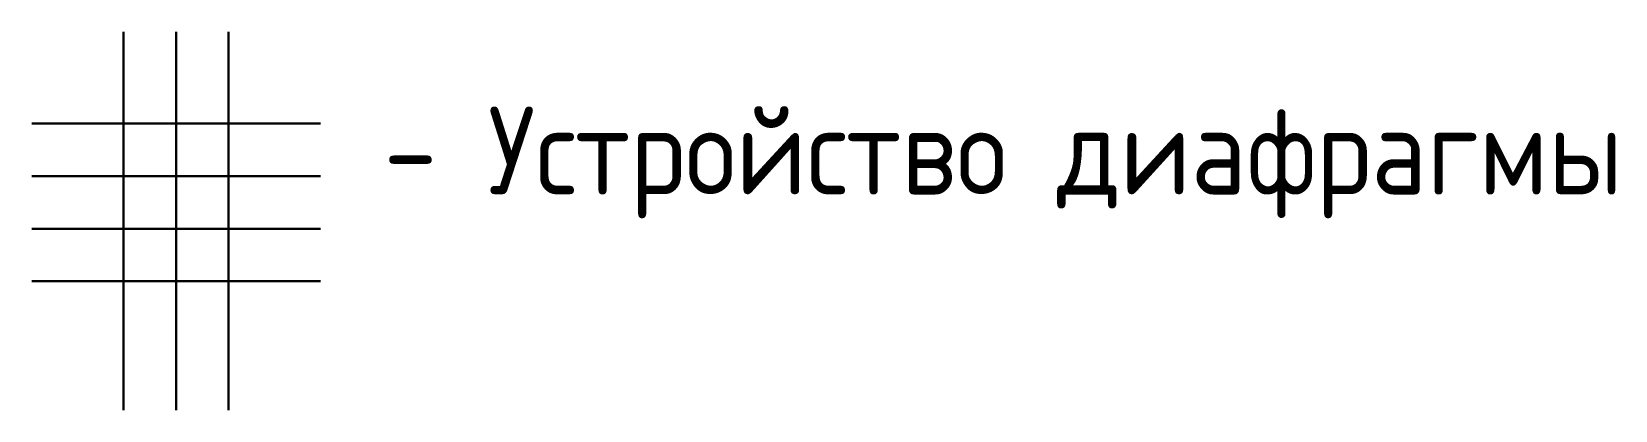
# Paper-space layout '№1в' of a CAD drawing. Header units: millimetres. Extents: x -384 to 3377, y -880 to 482.
# Drawn here: x -384.21 to -335.73, y 9.77 to 21.35 of the extents above; entities that cross this region are included whole.
import ezdxf

# ---------------------------------------------------------------- set-up
doc = ezdxf.new("R2010")
doc.units = ezdxf.units.MM
doc.layers.add('5) Арматура', color=6, linetype='Continuous')
doc.layers.add('Условные обозначения', color=90, linetype='Continuous')
doc.styles.add('СПДС', font='isocpeur.ttf', dxfattribs={"width": 0.9})

psp = doc.layouts.new('№1в')

# ---------------------------------------------------------------- linework, layer by layer
at = {"layer": '5) Арматура', "lineweight": 30}
for points in [[(-381.398, 21.352), (-381.398, 9.767)], [(-379.791, 21.352), (-379.791, 9.767)], [(-378.183, 21.352), (-378.183, 9.767)], [(-384.211, 18.539), (-376.576, 18.539), (-375.37, 18.539)], [(-384.211, 16.932), (-376.576, 16.932), (-375.37, 16.932)], [(-384.211, 15.324), (-376.576, 15.324), (-375.37, 15.324)], [(-384.211, 13.717), (-376.576, 13.717), (-375.37, 13.717)]]:
    psp.add_lwpolyline(points, dxfattribs=at)

# ---------------------------------------------------------------- texts
at = {"layer": 'Условные обозначения', "color": 1, "insert": (-374.976, 19.056), "char_height": 2.68563, "attachment_point": 1, "style": 'СПДС'}
psp.add_mtext_dynamic_manual_height_columns('{\\C256;\\c0; - Устройство диафрагмы}', width=60.80232, gutter_width=9.592, heights=[0], dxfattribs=at)

doc.saveas('drawing.dxf')
